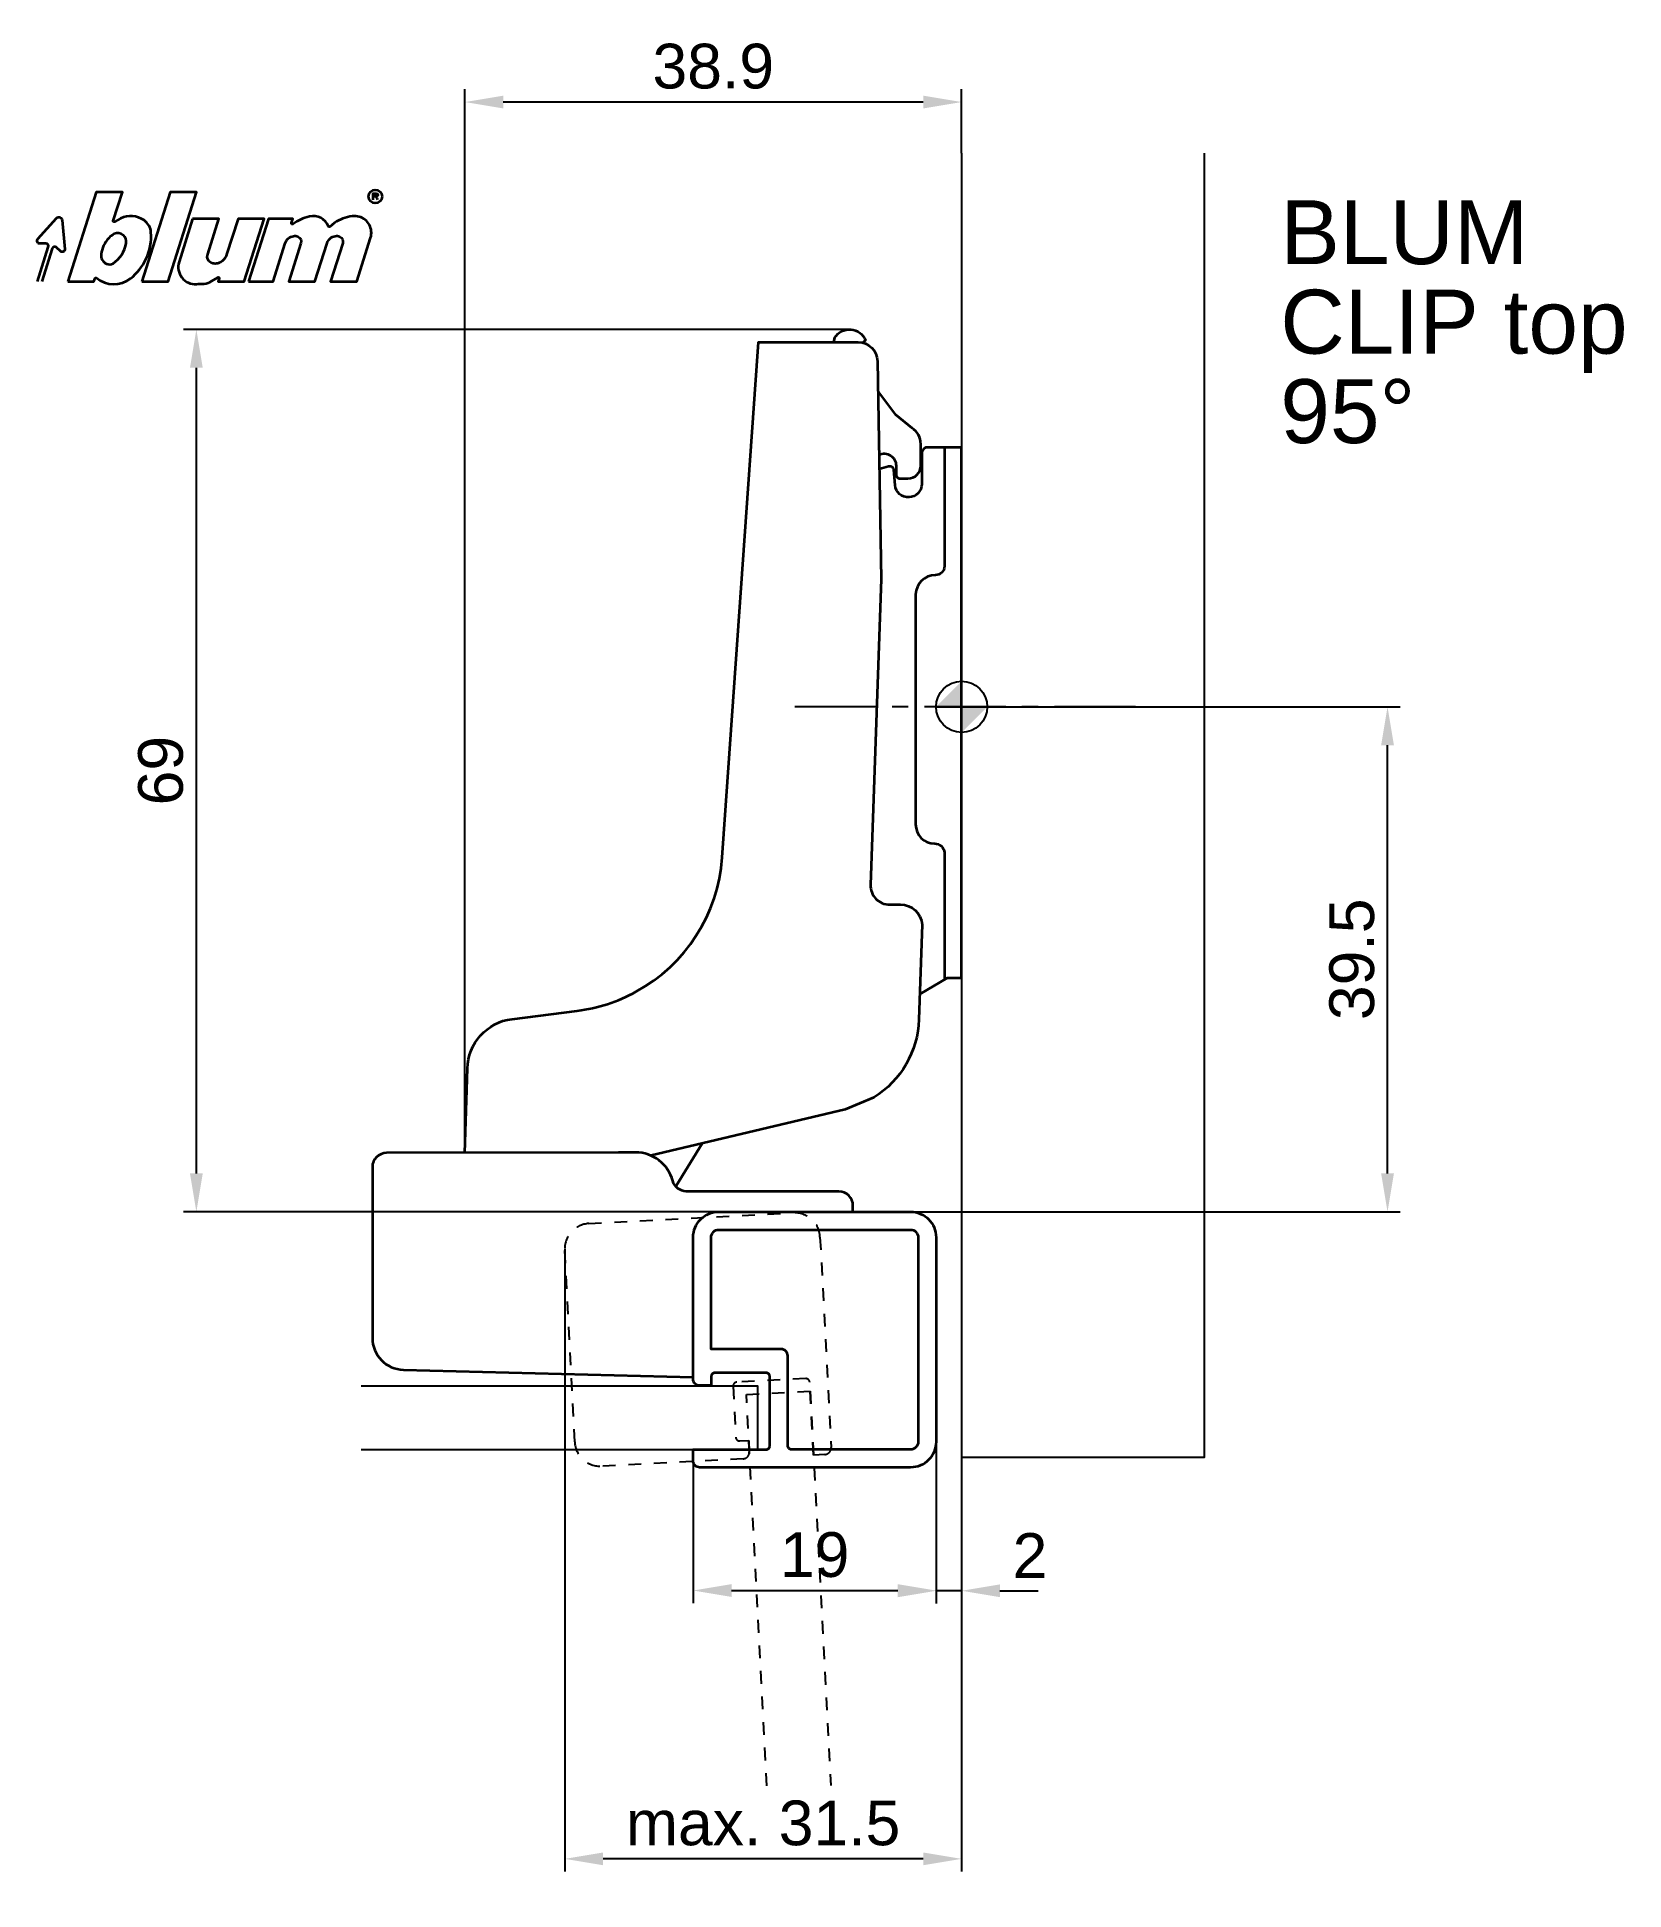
# Model space of a CAD drawing. Extents: x -72 to 52, y -93 to 52.
import ezdxf

# ---------------------------------------------------------------- set-up
doc = ezdxf.new("R2010")
doc.units = 0
doc.header["$PDMODE"] = 35
doc.header["$PDSIZE"] = 5
doc.linetypes.add('JIS_02_1.0', pattern=[2, 1, -1])
doc.linetypes.add('MITTE', pattern=[50.8, 31.75, -6.35, 6.35, -6.35])
doc.layers.get('Defpoints').update_dxf_attribs({"linetype": 'CONTINUOUS'})
doc.layers.add('1', color=2, linetype='CONTINUOUS')
doc.layers.add('5', color=1, linetype='CONTINUOUS')
doc.layers.add('6', color=3, linetype='CONTINUOUS', lineweight=35)
doc.styles.add('Beschlag', font='ARIAL.TTF')
doc.dimstyles.new('Beschlag', dxfattribs={"dimtxt": 3.5, "dimasz": 3, "dimexe": 1, "dimexo": 0, "dimgap": 1, "dimtad": 1, "dimdec": 1, "dimdsep": 46, "dimtxsty": 'Beschlag', "dimcen": 2, "dimclrd": 256, "dimclre": 256, "dimclrt": 256, "dimadec": 1, "dimazin": 2, "dimtfac": 0.71, "dimtdec": 1, "dimtix": 1, "dimtmove": 2, "dimatfit": 0, "dimfxl": 0, "dimtolj": 1, "dimlwd": -1, "dimlwe": -1, "dimarcsym": 0})

# ---------------------------------------------------------------- blocks, each defined once
blk = doc.blocks.new('*D2')
at = {"layer": '1'}
for p, q in [((-8.77, 29.52), (-60.87, 29.52)), ((-59.87, -36.5), (-59.87, 26.52)), ((-19, -39.5), (-60.87, -39.5))]:
    blk.add_line(p, q, dxfattribs=at)
for points in [[(-60.37, 26.52), (-59.37, 26.52), (-59.87, 29.52)], [(-60.37, -36.5), (-59.37, -36.5), (-59.87, -39.5)]]:
    blk.add_solid(points, dxfattribs=at)
at = {"layer": 'Defpoints', "color": 0}
for p in [(-59.87, 29.52), (-8.77, 29.52), (-19, -39.5)]:
    blk.add_point(p, dxfattribs=at)
at = {"layer": '1', "insert": (-62.65, -4.99), "char_height": 3.5, "attachment_point": 5, "rotation": 90, "style": 'Beschlag'}
blk.add_mtext('\\A1;69', dxfattribs=at)
blk = doc.blocks.new('*D3')
at = {"layer": '1'}
for p, q in [((-38.86, -34.88), (-38.86, 48.31)), ((0, 43.3), (0, 48.31)), ((-3, 47.31), (-35.86, 47.31))]:
    blk.add_line(p, q, dxfattribs=at)
for points in [[(-35.86, 47.81), (-35.86, 46.81), (-38.86, 47.31)], [(-3, 47.81), (-3, 46.81), (0, 47.31)]]:
    blk.add_solid(points, dxfattribs=at)
at = {"layer": 'Defpoints', "color": 0}
for p in [(-38.86, 47.31), (0, 43.3), (-38.86, -34.88)]:
    blk.add_point(p, dxfattribs=at)
at = {"layer": '1', "insert": (-19.43, 50.1), "char_height": 3.5, "attachment_point": 5, "style": 'Beschlag'}
blk.add_mtext('\\A1;38.9', dxfattribs=at)
blk = doc.blocks.new('*D4')
at = {"layer": '1'}
for p, q in [((0, 0), (34.32, 0)), ((33.32, -36.5), (33.32, -3)), ((-4, -39.5), (34.32, -39.5))]:
    blk.add_line(p, q, dxfattribs=at)
for points in [[(32.82, -3), (33.82, -3), (33.32, 0)], [(32.82, -36.5), (33.82, -36.5), (33.32, -39.5)]]:
    blk.add_solid(points, dxfattribs=at)
at = {"layer": 'Defpoints', "color": 0}
for p in [(0, 0), (33.32, 0), (-4, -39.5)]:
    blk.add_point(p, dxfattribs=at)
at = {"layer": '1', "insert": (30.54, -19.75), "char_height": 3.5, "attachment_point": 5, "rotation": 90, "style": 'Beschlag'}
blk.add_mtext('\\A1;39.5', dxfattribs=at)
blk = doc.blocks.new('Logo_BLUM')
at = {"layer": '6', "color": 20, "linetype": 'Continuous'}
for points in [[(2.39, 0), (4.43, 0), (4.52, 0.26, -0.512391), (4.62, 0.29, 0.357881), (7.3, 0.25, 0.116336), (8.5, 1.76, 0.127435), (8.89, 3.85, 0.227045), (8.36, 4.79, 0.273775), (6.5, 4.93), (6.04, 4.67, -0.689828), (5.94, 4.76), (6.65, 7), (4.61, 7)], [(12.15, 4.9), (11.09, 1.53, 0.527578), (12.44, -0.2, -0.003338), (13.06, -0.17, 0.131781), (13.63, 0.02), (14.12, 0.32, -0.706223), (14.22, 0.24), (14.15, 0), (16.19, 0), (17.75, 4.9), (15.7, 4.9), (14.81, 2.11, -0.253672), (14.11, 1.42, -0.127823), (13.72, 1.42, -0.447747), (13.33, 2.15), (14.2, 4.9)], [(16.53, 0), (18.44, 0), (19.39, 3, -0.282196), (20.04, 3.56, -0.141376), (20.38, 3.52, -0.3938), (20.62, 2.99), (19.67, 0), (21.72, 0), (22.67, 3, -0.282189), (23.31, 3.56, -0.141385), (23.65, 3.52, -0.393792), (23.89, 2.99), (22.94, 0), (24.99, 0), (26.07, 3.42, 0.424526), (25.18, 5.07, 0.098115), (24.64, 5.11, 0.114777), (23.24, 4.6), (22.89, 4.28, -0.522588), (22.79, 4.31, 0.36711), (21.28, 5.09, 0.102012), (20, 4.5, -0.748324), (19.89, 4.58), (20, 4.9), (18.08, 4.9)], [(5.59, 3.39, 0.16703), (4.99, 2.14, 0.322673), (5.41, 1.39, 0.260102), (5.93, 1.42, 0.211929), (6.95, 3, 0.250706), (6.73, 3.62, 0.316796), (6.01, 3.72, 0.086595)]]:
    blk.add_lwpolyline(points, format="xyb", close=True, dxfattribs=at)
blk.add_lwpolyline([(8.18, 0), (10.23, 0), (12.45, 7), (10.4, 7)], close=True, dxfattribs=at)
for points in [[(26.26, 6.4), (26.26, 6.9), (26.52, 6.9, -0.975005), (26.53, 6.67, 0.014563), (26.45, 6.67), (26.26, 6.67), (26.45, 6.67), (26.52, 6.6), (26.57, 6.53), (26.62, 6.42)], [(0, 0), (0.86, 2.7, 0.480207), (0.67, 2.98), (0.19, 2.97, -0.689229), (0.05, 3.33), (1.49, 4.95, -0.685285), (1.94, 4.79), (2.15, 2.54, -0.636083), (1.84, 2.36), (1.47, 2.68, 0.560356), (1.16, 2.59), (0.34, 0)]]:
    blk.add_lwpolyline(points, format="xyb", dxfattribs=at)
blk.add_circle((26.44, 6.65), 0.527, dxfattribs=at)
blk = doc.blocks.new('NullPunkt')
at = {"layer": '5'}
for points in [[(0, 2), (0, -2)], [(-2, 0), (2, 0)]]:
    blk.add_lwpolyline(points, dxfattribs=at)
blk.add_circle((0, 0), 2, dxfattribs=at)
for points in [[(0, 0), (-2, 0), (0, 2)], [(0, 0), (2, 0), (0, -2)]]:
    blk.add_solid(points, dxfattribs=at)
blk = doc.blocks.new('*D5')
at = {"layer": '1'}
for p, q in [((-31.05, -42.42), (-31.05, -91.12)), ((0, -58.7), (0, -91.12)), ((-3, -90.12), (-28.05, -90.12))]:
    blk.add_line(p, q, dxfattribs=at)
for points in [[(-28.05, -89.62), (-28.05, -90.62), (-31.05, -90.12)], [(-3, -89.62), (-3, -90.62), (0, -90.12)]]:
    blk.add_solid(points, dxfattribs=at)
at = {"layer": 'Defpoints', "color": 0}
for p in [(-31.05, -42.42), (0, -58.7), (-31.05, -90.12)]:
    blk.add_point(p, dxfattribs=at)
at = {"layer": '1', "insert": (-15.53, -87.33), "char_height": 3.5, "attachment_point": 5, "style": 'Beschlag'}
blk.add_mtext('\\A1;max. 31.5', dxfattribs=at)
blk = doc.blocks.new('*D12')
at = {"layer": '1'}
for p, q in [((-2, -57.5), (-2, -70.15)), ((0, -58.7), (0, -70.15)), ((-5, -69.15), (-8, -69.15)), ((0, -69.15), (-2, -69.15)), ((3, -69.15), (6, -69.15))]:
    blk.add_line(p, q, dxfattribs=at)
for points in [[(-5, -68.65), (-5, -69.65), (-2, -69.15)], [(3, -68.65), (3, -69.65), (0, -69.15)]]:
    blk.add_solid(points, dxfattribs=at)
at = {"layer": 'Defpoints', "color": 0}
for p in [(-2, -57.5), (0, -58.7), (-2, -69.15)]:
    blk.add_point(p, dxfattribs=at)
at = {"layer": '1', "insert": (5.35, -66.39), "char_height": 3.5, "attachment_point": 5, "style": 'Beschlag'}
blk.add_mtext('\\A1;2', dxfattribs=at)
blk = doc.blocks.new('*D13')
at = {"layer": '1'}
for p, q in [((-2, -57.5), (-2, -70.13)), ((-21, -59), (-21, -70.13)), ((-18, -69.13), (-5, -69.13))]:
    blk.add_line(p, q, dxfattribs=at)
for points in [[(-18, -68.63), (-18, -69.63), (-21, -69.13)], [(-5, -68.63), (-5, -69.63), (-2, -69.13)]]:
    blk.add_solid(points, dxfattribs=at)
at = {"layer": 'Defpoints', "color": 0}
for p in [(-2, -57.5), (-21, -59), (-2, -69.13)]:
    blk.add_point(p, dxfattribs=at)
at = {"layer": '1', "insert": (-11.5, -66.34), "char_height": 3.5, "attachment_point": 5, "style": 'Beschlag'}
blk.add_mtext('\\A1;19', dxfattribs=at)

msp = doc.modelspace()

# ---------------------------------------------------------------- linework, layer by layer
at = {"layer": '5', "linetype": 'MITTE', "ltscale": 0.2}
msp.add_line((13.61, 0), (-13.61, 0), dxfattribs=at)
at = {"layer": '5'}
for points in [[(0, 43.3), (0, -58.7), (19, -58.7), (19, 43.3)], [(-46.98, -53.11), (-15.98, -53.11), (-15.98, -58.11), (-46.98, -58.11)]]:
    msp.add_lwpolyline(points, dxfattribs=at)
at = {"layer": '5', "linetype": 'JIS_02_1.0'}
msp.add_lwpolyline([(-11.08, -41.48), (-10.21, -57.95, -0.414214), (-10.69, -58.48), (-11.59, -58.53), (-11.88, -52.84, 0.414214), (-12.2, -52.55), (-17.59, -52.83, 0.414214), (-17.88, -53.15), (-17.67, -57.14, 0.414214), (-17.35, -57.43), (-16.65, -57.39), (-16.61, -58.29, -0.414214), (-17.08, -58.82), (-28.16, -59.4, -0.414214), (-30.27, -57.5), (-31.05, -42.52, -0.414214), (-29.16, -40.42), (-13.18, -39.58, -0.414214)], format="xyb", close=True, dxfattribs=at)
msp.add_lwpolyline([(-15.24, -84.41), (-16.84, -53.8), (-11.85, -53.53), (-10.23, -84.37)], dxfattribs=at)
at = {"layer": '6'}
for points in [[(-10, 28.51), (-9.93, 28.88, -0.614783), (-7.52, 28.68), (-7.7, 28.5)], [(-6.46, 19.73, -0.550963), (-5.13, 18.86), (-5.13, 18.16, 0.414214), (-4.83, 17.86), (-4.2, 17.86, 0.414215), (-3.2, 18.86), (-3.2, 20.56, 0.253098), (-3.88, 21.81), (-5.15, 22.85), (-6.55, 24.71)], [(-3.27, -22.48), (-1.1, -21.2), (0, -21.2), (0, 20.3), (-2.83, 20.3), (-2.97, 20.15, 0.198909), (-3.12, 19.8), (-3.12, 17.43, -0.957298), (-5.2, 17.34), (-5.3, 18.53, 0.486202), (-5.71, 18.79), (-6.44, 18.58)], [(-1.35, 20.3), (-1.35, 11, -0.414213), (-2.05, 10.3, 0.404643), (-3.6, 8.8), (-3.6, -9.2, 0.414211), (-2.1, -10.7, -0.394153), (-1.35, -11.4), (-1.35, -21.35)], [(-20.31, -34.17), (-22.32, -37.47, 0.010695), (-22.36, -37.53, 0.010695)]]:
    msp.add_lwpolyline(points, format="xyb", dxfattribs=at)
at = {"layer": '6', "linetype": 'Continuous'}
msp.add_lwpolyline([(-38.86, -34.88), (-38.67, -28.28, -0.369999), (-35.17, -24.42), (-30.07, -23.78, 0.094073), (-25.46, -22.28, 0.255464), (-18.73, -11.79), (-15.88, 28.53), (-8.09, 28.53, -0.409108), (-6.59, 27.05), (-6.29, 9.98), (-7.13, -13.92, 0.424474), (-5.63, -15.47), (-4.79, -15.47, -0.387475), (-3.08, -17.03), (-3.34, -24.46, -0.249097), (-6.86, -30.56), (-9.1, -31.5), (-24.28, -35.11)], format="xyb", dxfattribs=at)
at = {"layer": '6', "flags": 128}
msp.add_lwpolyline([(-8.5, -39.51), (-8.5, -39.01, 0.414214), (-9.6, -37.91), (-21.54, -37.91, -0.325052), (-22.6, -37.09, 0.34024), (-25.5, -34.86), (-26.85, -34.86), (-26.85, -34.86), (-45, -34.9, 0.414214), (-46.1, -36), (-46.1, -49.36, 0.406566), (-43.67, -51.86), (-21, -52.45)], format="xyb", dxfattribs=at)
at = {"layer": '6'}
for points in [[(-4, -59.5), (-20.5, -59.5, -0.414214), (-21, -59), (-21, -58.1), (-15.3, -58.1, 0.414214), (-15, -57.8), (-15, -52.4, 0.414214), (-15.3, -52.1), (-19.3, -52.1, 0.414214), (-19.6, -52.4), (-19.6, -53.1), (-20.5, -53.1, -0.414214), (-21, -52.6), (-21, -41.5, -0.414214), (-19, -39.5), (-4, -39.5, -0.414214), (-2, -41.5), (-2, -57.5, -0.414214)], [(-4, -58.1), (-13.3, -58.1, -0.414214), (-13.6, -57.8), (-13.6, -50.75, 0.414214), (-14.1, -50.25), (-19.6, -50.25), (-19.6, -41.5, -0.414214), (-19, -40.9), (-4, -40.9, -0.414214), (-3.4, -41.5), (-3.4, -57.5, -0.414214)]]:
    msp.add_lwpolyline(points, format="xyb", close=True, dxfattribs=at)

# ---------------------------------------------------------------- block references
at = {"layer": '5'}
msp.add_blockref('NullPunkt', (0, 0), dxfattribs=at)
at = {"layer": '6'}
msp.add_blockref('Logo_BLUM', (-72.31, 33.27), dxfattribs=at)

# ---------------------------------------------------------------- texts
at = {"layer": '1', "linetype": 'Continuous', "style": 'Beschlag'}
for s, p in [('BLUM', (24.93, 34.63)), ('CLIP top', (24.93, 27.63)), ('95°', (24.93, 20.63))]:
    msp.add_text(s, height=5, dxfattribs=at).set_placement(p)

# ---------------------------------------------------------------- dimensions: what is measured, and where the dimension line sits
at = {"layer": '1'}
for base, p1, p2, angle, picture, middle in [((-38.86, 47.31), (0, 43.3), (-38.86, -34.88), 180, '*D3', (-19.43, 50.1)), ((-59.87, 29.52), (-19, -39.5), (-8.77, 29.52), 90, '*D2', (-62.65, -4.99)), ((33.32, 0), (-4, -39.5), (0, 0), 90, '*D4', (30.54, -19.75))]:
    dim = msp.add_linear_dim(base=base, p1=p1, p2=p2, angle=angle, dimstyle='Beschlag', dxfattribs=at)
    dim.commit()
    dim.dimension.update_dxf_attribs({"geometry": picture, "text_midpoint": middle})
dim = msp.add_linear_dim(base=(-31.05, -90.12), p1=(0, -58.7), p2=(-31.05, -42.42), text='max. 31.5', dimstyle='Beschlag', dxfattribs=at)
dim.commit()
dim.dimension.update_dxf_attribs({"geometry": '*D5', "text_midpoint": (-15.53, -87.33)})
dim = msp.add_linear_dim(base=(-2, -69.13), p1=(-21, -59), p2=(-2, -57.5), dimstyle='Beschlag', dxfattribs=at)
dim.commit()
dim.dimension.update_dxf_attribs({"geometry": '*D13', "text_midpoint": (-11.5, -66.34)})
dim = msp.add_linear_dim(base=(-2, -69.15), p1=(0, -58.7), p2=(-2, -57.5), dimstyle='Beschlag', dxfattribs=at)
dim.commit()
dim.dimension.update_dxf_attribs({"geometry": '*D12', "text_midpoint": (5.35, -66.39), "dimtype": 160})

doc.saveas('drawing.dxf')
